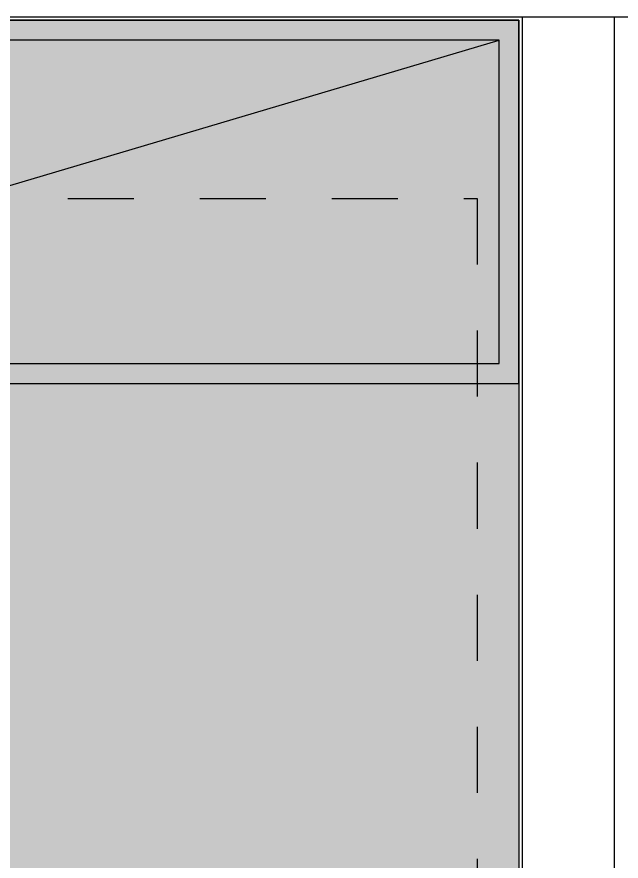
# Model space of a CAD drawing. Header units: metres. Extents: x -154 to 570, y -18 to 184.
# Drawn here: x -18.107 to -17.192, y 1.852 to 3.13 of the extents above; entities that cross this region are included whole.
import ezdxf
from ezdxf.xclip import XClip

# ---------------------------------------------------------------- set-up
doc = ezdxf.new("R2010")
doc.units = ezdxf.units.M
doc.header["$XCLIPFRAME"] = 0
doc.linetypes.add('PUC TORRE B$0$DASHEDX2', pattern=[1.5, 1, -0.5])
for name, color, linetype in [('ARQ-AUX', 7, 'Continuous'), ('PUC TORRE B$0$1', 232, 'PUC TORRE B$0$DASHEDX2'), ('PUC$0$ARQ-ALV ACAB', 4, 'Continuous'), ('PUC$0$ARQ-ALV OSSO', 5, 'Continuous'), ('PUC$0$ARQ-MOB', 7, 'Continuous')]:
    doc.layers.add(name, color=color, linetype=linetype)
doc.layers.add('PUC$0$ARQ-FORRO', color=9, linetype='Continuous', lineweight=5)

# ---------------------------------------------------------------- blocks, each defined once
blk = doc.blocks.new('PUC$0$pl apto tipo 1 puc')
at = {"layer": 'PUC$0$ARQ-ALV ACAB'}
blk.add_lwpolyline([(-32.6898, -3.125), (-32.6898, -1.025), (-32.7399, -1.025), (-32.7399, -0.875), (-32.5399, -0.875)], dxfattribs=at)
at = {"layer": 'PUC$0$ARQ-ALV ACAB', "elevation": 0}
blk.add_lwpolyline([(-36.3683, -3.125), (-32.6898, -3.125)], dxfattribs=at)
at = {"layer": 'PUC$0$ARQ-ALV OSSO'}
for points in [[(-32.6848, -3.13), (-32.6848, -1.02), (-32.7349, -1.02), (-32.7349, -0.88), (-32.5449, -0.88)], [(-32.5449, -1.02), (-32.5448, -3.13)]]:
    blk.add_lwpolyline(points, dxfattribs=at)
at = {"layer": 'PUC$0$ARQ-ALV OSSO', "elevation": 0}
blk.add_lwpolyline([(-36.3732, -3.13), (-31.1733, -3.13)], dxfattribs=at)
blk = doc.blocks.new('*U1699')
at = {"flags": 128}
for points in [[(1.71, 0), (1.71, 0.55), (0, 0.55), (0, 0)], [(1.68, 0.03), (1.68, 0.52), (0.03, 0.52), (0.03, 0.03)]]:
    blk.add_lwpolyline(points, close=True, dxfattribs=at)
blk.add_lwpolyline([(1.68, 0.52), (0.03, 0.03)], dxfattribs=at)
blk = doc.blocks.new('PUC$0$layout puc 1')
at = {"layer": 'PUC$0$ARQ-MOB', "rotation": 180}
blk.add_blockref('*U1699', (3.6784, 0, 0), dxfattribs=at)
blk = doc.blocks.new('PUC$0$pl forro 1')
at = {"layer": 'PUC$0$ARQ-FORRO'}
h = blk.add_hatch(color=256, dxfattribs=at)
h.dxf.hatch_style = 1
h.paths.add_polyline_path([(-0.1602, 0.15), (-0.1601, 1.6503), (0, 1.6495), (0, 2.25), (3.6783, 2.25), (3.6784, 0.15)])
at = {"layer": 'PUC$0$ARQ-FORRO', "elevation": 0}
blk.add_lwpolyline([(-0.1602, 0.15), (-0.1601, 1.6503), (0, 1.6495), (0, 2.25), (3.6783, 2.25), (3.6784, 0.15)], close=True, dxfattribs=at)
blk = doc.blocks.new('PUC')
at = {"layer": 'PUC$0$ARQ-ALV OSSO', "xscale": -1, "rotation": 180}
blk.add_blockref('PUC$0$pl apto tipo 1 puc', (15.3432, 0), dxfattribs=at)
at = {"layer": 'PUC$0$ARQ-FORRO'}
blk.add_blockref('PUC$0$pl forro 1', (-21.0249, 0.8751, 0), dxfattribs=at)
at = {"layer": 'PUC$0$ARQ-MOB', "color": 6}
blk.add_blockref('PUC$0$layout puc 1', (-21.025, 3.125, 0), dxfattribs=at)
blk = doc.blocks.new('PUC TORRE B$0$est-lo-07-6sb-r00')
at = {"layer": 'PUC TORRE B$0$1'}
for points in [[(-2102.995138, 285.500177), (-1740.97815, 285.500177)], [(-1740.97815, 285.500177), (-1740.97815, -229.999844)]]:
    blk.add_lwpolyline(points, dxfattribs=at)
blk = doc.blocks.new('PUC TORRE B')
at = {"linetype": 'Continuous', "xscale": 0.01, "yscale": 0.01, "zscale": 0.01}
blk.add_blockref('PUC TORRE B$0$est-lo-07-6sb-r00', (0, 0), dxfattribs=at)
blk.add_blockref('PUC', (0, 0))

msp = doc.modelspace()

# ---------------------------------------------------------------- block references
at = {"layer": 'ARQ-AUX'}
ref = msp.add_blockref('PUC TORRE B', (0, 0), dxfattribs=at)
XClip(ref).set_block_clipping_path([(-22.1257387469, -3.8879528525), (38.8233554118, 13.297728756)])

doc.saveas('drawing.dxf')
